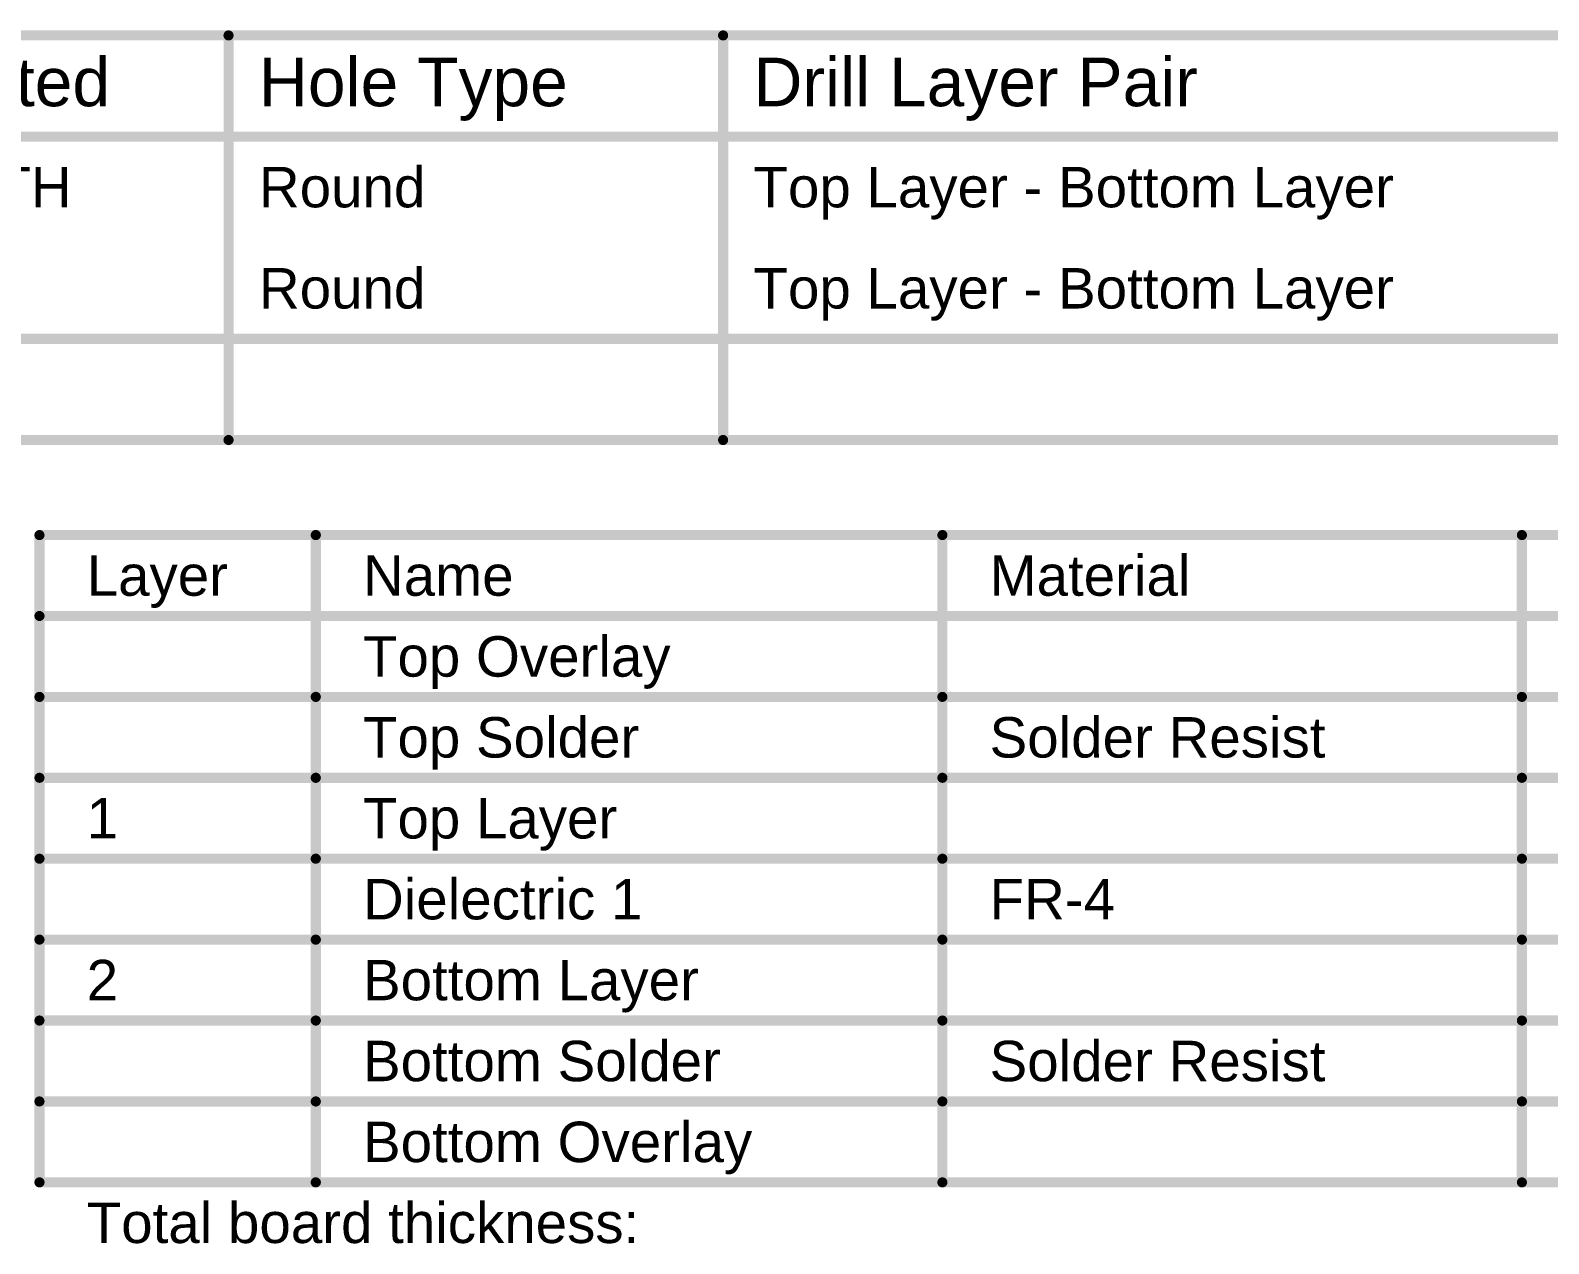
# Model space of a CAD drawing. Header units: inches. Extents: x -0.05 to 7.01, y -0.08 to 1.98.
# Drawn here: x 2.347 to 4.599, y 0.18 to 1.98 of the extents above; entities that cross this region are included whole.
import ezdxf

# ---------------------------------------------------------------- set-up
doc = ezdxf.new("R2010")
doc.units = ezdxf.units.IN
doc.header["$MEASUREMENT"] = 0
doc.layers.add('Drill Drawing', color=1, linetype='Continuous')
doc.layers.add('Fabrication', color=76, linetype='Continuous')
doc.styles.add('Arial', font='', dxfattribs={"height": 0.2})
doc.styles.get('Arial').set_extended_font_data('Arial')

msp = doc.modelspace()

# ---------------------------------------------------------------- linework, layer by layer
at = {"layer": 'Drill Drawing'}
for points in [[(-0.0457, 1.972, 0.015, 0.015, 0), (7.0044, 1.972, 0.015, 0.015, 0)], [(2.6406, 1.372, 0.015, 0.015, 0), (2.6406, 1.972, 0.015, 0.015, 0)], [(3.3744, 1.372, 0.015, 0.015, 0), (3.3744, 1.972, 0.015, 0.015, 0)], [(-0.0457, 1.822, 0.015, 0.015, 0), (7.0044, 1.822, 0.015, 0.015, 0)], [(-0.0457, 1.522, 0.015, 0.015, 0), (7.0044, 1.522, 0.015, 0.015, 0)], [(-0.0457, 1.372, 0.015, 0.015, 0), (7.0044, 1.372, 0.015, 0.015, 0)]]:
    msp.add_lwpolyline(points, format="xyseb", dxfattribs=at)
for points in [[(2.6368, 1.972, 0.0075, 0.0075, 1), (2.6443, 1.972, 0.0075, 0.0075, 1)], [(3.3706, 1.972, 0.0075, 0.0075, 1), (3.3781, 1.972, 0.0075, 0.0075, 1)], [(2.6368, 1.372, 0.0075, 0.0075, 1), (2.6443, 1.372, 0.0075, 0.0075, 1)], [(3.3706, 1.372, 0.0075, 0.0075, 1), (3.3781, 1.372, 0.0075, 0.0075, 1)]]:
    msp.add_lwpolyline(points, format="xyseb", close=True, dxfattribs=at)
at = {"layer": 'Fabrication'}
for points in [[(2.3601, 1.231, 0.015, 0.015, 0), (6.8989, 1.231, 0.015, 0.015, 0)], [(2.3601, 0.271, 0.015, 0.015, 0), (2.3601, 1.231, 0.015, 0.015, 0)], [(2.77, 0.271, 0.015, 0.015, 0), (2.77, 1.231, 0.015, 0.015, 0)], [(3.6997, 0.271, 0.015, 0.015, 0), (3.6997, 1.231, 0.015, 0.015, 0)], [(4.5595, 0.271, 0.015, 0.015, 0), (4.5595, 1.231, 0.015, 0.015, 0)], [(2.3601, 1.111, 0.015, 0.015, 0), (6.8989, 1.111, 0.015, 0.015, 0)], [(2.3601, 0.991, 0.015, 0.015, 0), (2.77, 0.991, 0.015, 0.015, 0)], [(2.77, 0.991, 0.015, 0.015, 0), (3.6997, 0.991, 0.015, 0.015, 0)], [(3.6997, 0.991, 0.015, 0.015, 0), (4.5595, 0.991, 0.015, 0.015, 0)], [(4.5595, 0.991, 0.015, 0.015, 0), (5.2093, 0.991, 0.015, 0.015, 0)], [(2.3601, 0.871, 0.015, 0.015, 0), (2.77, 0.871, 0.015, 0.015, 0)], [(2.77, 0.871, 0.015, 0.015, 0), (3.6997, 0.871, 0.015, 0.015, 0)], [(3.6997, 0.871, 0.015, 0.015, 0), (4.5595, 0.871, 0.015, 0.015, 0)], [(4.5595, 0.871, 0.015, 0.015, 0), (5.2093, 0.871, 0.015, 0.015, 0)], [(2.3601, 0.751, 0.015, 0.015, 0), (2.77, 0.751, 0.015, 0.015, 0)], [(2.77, 0.751, 0.015, 0.015, 0), (3.6997, 0.751, 0.015, 0.015, 0)], [(3.6997, 0.751, 0.015, 0.015, 0), (4.5595, 0.751, 0.015, 0.015, 0)], [(4.5595, 0.751, 0.015, 0.015, 0), (5.2093, 0.751, 0.015, 0.015, 0)], [(2.3601, 0.631, 0.015, 0.015, 0), (2.77, 0.631, 0.015, 0.015, 0)], [(2.77, 0.631, 0.015, 0.015, 0), (3.6997, 0.631, 0.015, 0.015, 0)], [(3.6997, 0.631, 0.015, 0.015, 0), (4.5595, 0.631, 0.015, 0.015, 0)], [(4.5595, 0.631, 0.015, 0.015, 0), (5.2093, 0.631, 0.015, 0.015, 0)], [(2.3601, 0.511, 0.015, 0.015, 0), (2.77, 0.511, 0.015, 0.015, 0)], [(2.77, 0.511, 0.015, 0.015, 0), (3.6997, 0.511, 0.015, 0.015, 0)], [(3.6997, 0.511, 0.015, 0.015, 0), (4.5595, 0.511, 0.015, 0.015, 0)], [(4.5595, 0.511, 0.015, 0.015, 0), (5.2093, 0.511, 0.015, 0.015, 0)], [(2.3601, 0.391, 0.015, 0.015, 0), (2.77, 0.391, 0.015, 0.015, 0)], [(2.77, 0.391, 0.015, 0.015, 0), (3.6997, 0.391, 0.015, 0.015, 0)], [(3.6997, 0.391, 0.015, 0.015, 0), (4.5595, 0.391, 0.015, 0.015, 0)], [(4.5595, 0.391, 0.015, 0.015, 0), (5.2093, 0.391, 0.015, 0.015, 0)], [(2.3601, 0.271, 0.015, 0.015, 0), (2.77, 0.271, 0.015, 0.015, 0)], [(2.77, 0.271, 0.015, 0.015, 0), (3.6997, 0.271, 0.015, 0.015, 0)], [(3.6997, 0.271, 0.015, 0.015, 0), (4.5595, 0.271, 0.015, 0.015, 0)], [(4.5595, 0.271, 0.015, 0.015, 0), (5.2093, 0.271, 0.015, 0.015, 0)]]:
    msp.add_lwpolyline(points, format="xyseb", dxfattribs=at)
for points in [[(2.3563, 1.231, 0.0075, 0.0075, 1), (2.3638, 1.231, 0.0075, 0.0075, 1)], [(2.3563, 1.231, 0.0075, 0.0075, 1), (2.3638, 1.231, 0.0075, 0.0075, 1)], [(2.7662, 1.231, 0.0075, 0.0075, 1), (2.7738, 1.231, 0.0075, 0.0075, 1)], [(3.696, 1.231, 0.0075, 0.0075, 1), (3.7035, 1.231, 0.0075, 0.0075, 1)], [(4.5558, 1.231, 0.0075, 0.0075, 1), (4.5633, 1.231, 0.0075, 0.0075, 1)], [(2.3563, 1.111, 0.0075, 0.0075, 1), (2.3638, 1.111, 0.0075, 0.0075, 1)], [(2.3563, 0.991, 0.0075, 0.0075, 1), (2.3638, 0.991, 0.0075, 0.0075, 1)], [(2.7662, 0.991, 0.0075, 0.0075, 1), (2.7738, 0.991, 0.0075, 0.0075, 1)], [(2.7662, 0.991, 0.0075, 0.0075, 1), (2.7738, 0.991, 0.0075, 0.0075, 1)], [(3.696, 0.991, 0.0075, 0.0075, 1), (3.7035, 0.991, 0.0075, 0.0075, 1)], [(3.696, 0.991, 0.0075, 0.0075, 1), (3.7035, 0.991, 0.0075, 0.0075, 1)], [(4.5558, 0.991, 0.0075, 0.0075, 1), (4.5633, 0.991, 0.0075, 0.0075, 1)], [(4.5558, 0.991, 0.0075, 0.0075, 1), (4.5633, 0.991, 0.0075, 0.0075, 1)], [(2.3563, 0.871, 0.0075, 0.0075, 1), (2.3638, 0.871, 0.0075, 0.0075, 1)], [(2.7662, 0.871, 0.0075, 0.0075, 1), (2.7738, 0.871, 0.0075, 0.0075, 1)], [(2.7662, 0.871, 0.0075, 0.0075, 1), (2.7738, 0.871, 0.0075, 0.0075, 1)], [(3.696, 0.871, 0.0075, 0.0075, 1), (3.7035, 0.871, 0.0075, 0.0075, 1)], [(3.696, 0.871, 0.0075, 0.0075, 1), (3.7035, 0.871, 0.0075, 0.0075, 1)], [(4.5558, 0.871, 0.0075, 0.0075, 1), (4.5633, 0.871, 0.0075, 0.0075, 1)], [(4.5558, 0.871, 0.0075, 0.0075, 1), (4.5633, 0.871, 0.0075, 0.0075, 1)], [(2.3563, 0.751, 0.0075, 0.0075, 1), (2.3638, 0.751, 0.0075, 0.0075, 1)], [(2.7662, 0.751, 0.0075, 0.0075, 1), (2.7738, 0.751, 0.0075, 0.0075, 1)], [(2.7662, 0.751, 0.0075, 0.0075, 1), (2.7738, 0.751, 0.0075, 0.0075, 1)], [(3.696, 0.751, 0.0075, 0.0075, 1), (3.7035, 0.751, 0.0075, 0.0075, 1)], [(3.696, 0.751, 0.0075, 0.0075, 1), (3.7035, 0.751, 0.0075, 0.0075, 1)], [(4.5558, 0.751, 0.0075, 0.0075, 1), (4.5633, 0.751, 0.0075, 0.0075, 1)], [(4.5558, 0.751, 0.0075, 0.0075, 1), (4.5633, 0.751, 0.0075, 0.0075, 1)], [(2.3563, 0.631, 0.0075, 0.0075, 1), (2.3638, 0.631, 0.0075, 0.0075, 1)], [(2.7662, 0.631, 0.0075, 0.0075, 1), (2.7738, 0.631, 0.0075, 0.0075, 1)], [(2.7662, 0.631, 0.0075, 0.0075, 1), (2.7738, 0.631, 0.0075, 0.0075, 1)], [(3.696, 0.631, 0.0075, 0.0075, 1), (3.7035, 0.631, 0.0075, 0.0075, 1)], [(3.696, 0.631, 0.0075, 0.0075, 1), (3.7035, 0.631, 0.0075, 0.0075, 1)], [(4.5558, 0.631, 0.0075, 0.0075, 1), (4.5633, 0.631, 0.0075, 0.0075, 1)], [(4.5558, 0.631, 0.0075, 0.0075, 1), (4.5633, 0.631, 0.0075, 0.0075, 1)], [(2.3563, 0.511, 0.0075, 0.0075, 1), (2.3638, 0.511, 0.0075, 0.0075, 1)], [(2.7662, 0.511, 0.0075, 0.0075, 1), (2.7738, 0.511, 0.0075, 0.0075, 1)], [(2.7662, 0.511, 0.0075, 0.0075, 1), (2.7738, 0.511, 0.0075, 0.0075, 1)], [(3.696, 0.511, 0.0075, 0.0075, 1), (3.7035, 0.511, 0.0075, 0.0075, 1)], [(3.696, 0.511, 0.0075, 0.0075, 1), (3.7035, 0.511, 0.0075, 0.0075, 1)], [(4.5558, 0.511, 0.0075, 0.0075, 1), (4.5633, 0.511, 0.0075, 0.0075, 1)], [(4.5558, 0.511, 0.0075, 0.0075, 1), (4.5633, 0.511, 0.0075, 0.0075, 1)], [(2.3563, 0.391, 0.0075, 0.0075, 1), (2.3638, 0.391, 0.0075, 0.0075, 1)], [(2.7662, 0.391, 0.0075, 0.0075, 1), (2.7738, 0.391, 0.0075, 0.0075, 1)], [(2.7662, 0.391, 0.0075, 0.0075, 1), (2.7738, 0.391, 0.0075, 0.0075, 1)], [(3.696, 0.391, 0.0075, 0.0075, 1), (3.7035, 0.391, 0.0075, 0.0075, 1)], [(3.696, 0.391, 0.0075, 0.0075, 1), (3.7035, 0.391, 0.0075, 0.0075, 1)], [(4.5558, 0.391, 0.0075, 0.0075, 1), (4.5633, 0.391, 0.0075, 0.0075, 1)], [(4.5558, 0.391, 0.0075, 0.0075, 1), (4.5633, 0.391, 0.0075, 0.0075, 1)], [(2.3563, 0.271, 0.0075, 0.0075, 1), (2.3638, 0.271, 0.0075, 0.0075, 1)], [(2.3563, 0.271, 0.0075, 0.0075, 1), (2.3638, 0.271, 0.0075, 0.0075, 1)], [(2.7662, 0.271, 0.0075, 0.0075, 1), (2.7738, 0.271, 0.0075, 0.0075, 1)], [(2.7662, 0.271, 0.0075, 0.0075, 1), (2.7738, 0.271, 0.0075, 0.0075, 1)], [(2.7662, 0.271, 0.0075, 0.0075, 1), (2.7738, 0.271, 0.0075, 0.0075, 1)], [(3.696, 0.271, 0.0075, 0.0075, 1), (3.7035, 0.271, 0.0075, 0.0075, 1)], [(3.696, 0.271, 0.0075, 0.0075, 1), (3.7035, 0.271, 0.0075, 0.0075, 1)], [(3.696, 0.271, 0.0075, 0.0075, 1), (3.7035, 0.271, 0.0075, 0.0075, 1)], [(4.5558, 0.271, 0.0075, 0.0075, 1), (4.5633, 0.271, 0.0075, 0.0075, 1)], [(4.5558, 0.271, 0.0075, 0.0075, 1), (4.5633, 0.271, 0.0075, 0.0075, 1)], [(4.5558, 0.271, 0.0075, 0.0075, 1), (4.5633, 0.271, 0.0075, 0.0075, 1)]]:
    msp.add_lwpolyline(points, format="xyseb", close=True, dxfattribs=at)

# ---------------------------------------------------------------- texts
at = {"layer": 'Drill Drawing', "style": 'Arial'}
for s, height, p in [('Plated', 0.072, (2.1797, 1.867)), ('Hole Type', 0.072, (2.6856, 1.867)), ('Drill Layer Pair', 0.072, (3.4194, 1.867)), ('Round', 0.06, (2.6856, 1.717)), ('NPTH', 0.06, (2.1797, 1.717)), ('Top Layer - Bottom Layer', 0.06, (3.4194, 1.717)), ('Round', 0.06, (2.6856, 1.567)), ('Top Layer - Bottom Layer', 0.06, (3.4194, 1.567))]:
    msp.add_text(s, height=height, dxfattribs=at).set_placement(p)
at = {"layer": 'Fabrication', "style": 'Arial'}
for s, p in [('Layer', (2.4301, 1.141)), ('Name', (2.84, 1.141)), ('Material', (3.7697, 1.141)), ('Top Overlay', (2.84, 1.021)), ('Top Solder', (2.84, 0.901)), ('Solder Resist', (3.7697, 0.901)), ('1', (2.4301, 0.781)), ('Top Layer', (2.84, 0.781)), ('Dielectric 1', (2.84, 0.661)), ('FR-4', (3.7697, 0.661)), ('2', (2.4301, 0.541)), ('Bottom Layer', (2.84, 0.541)), ('Bottom Solder', (2.84, 0.421)), ('Solder Resist', (3.7697, 0.421)), ('Bottom Overlay', (2.84, 0.301)), ('Total board thickness:', (2.4301, 0.181))]:
    msp.add_text(s, height=0.06, dxfattribs=at).set_placement(p)

doc.saveas('drawing.dxf')
